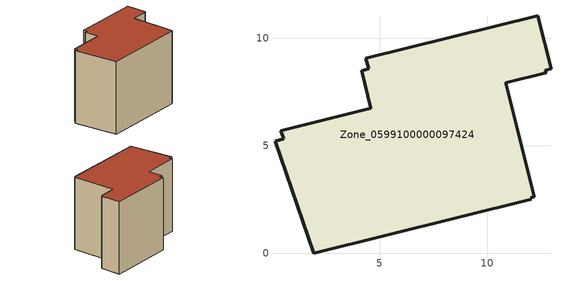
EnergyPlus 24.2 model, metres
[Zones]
Zone_0599100000097424
 floor ground (C_G): 12.19,2.63 12.02,2.59 12.04,2.53 1.94,0 0.13,5.21 0.55,5.32 0.41,5.69 4.58,6.74 4.15,8.48 4.5,8.57 4.36,9.06 12.34,11.05 12.96,8.58 12.7,8.51 12.73,8.4 10.86,7.93 z0
 wall outside (C_F): 12.96,8.58 12.34,11.05 4.36,9.06 4.5,8.57 4.15,8.48 4.58,6.74 0.41,5.69 0.55,5.32 0.13,5.21 1.94,0 12.04,2.53 12.02,2.59 12.19,2.63 10.86,7.93 12.73,8.4 12.7,8.51 12.96,8.58 z0:9.09
 roof outside (C_R): 12.02,2.59 12.19,2.63 10.86,7.93 12.73,8.4 12.7,8.51 12.96,8.58 12.34,11.05 4.36,9.06 4.5,8.57 4.15,8.48 4.58,6.74 0.41,5.69 0.55,5.32 0.13,5.21 1.94,0 12.04,2.53 z9.09
[BUILDING]
Pand.0599100000097424: North Axis=0; Terrain=City; Loads Convergence Tolerance Value=0.04; Temperature Convergence Tolerance Value=0.4; Solar Distribution=FullExterior; Maximum Number of Warmup Days=25; Minimum Number of Warmup Days=1
[Site:Location]
Rotterdam.The.Hague.AP_ZH_NLD Design_Conditions: Latitude=51.96; Longitude=4.45; Time Zone=1; Elevation=-4.5
[SITE:GROUNDTEMPERATURE:BUILDINGSURFACE]
18, 18, 18, 18, 18, 18, 18, 18, 18, 18, 18, 18
[MATERIAL] Thermal Absorptance=0.9; Solar Absorptance=0.7; Visible Absorptance=0.7
Name | Roughness | Thickness | Conductivity | Density | Specific Heat
G.TC.1992-2005 | MediumSmooth | 0.15 | 0.06 | 540 | 1210
F.TC.1992-2005 | Rough | 0.3 | 0.12 | 1920 | 840
R.TC.1992-2005 | MediumRough | 0.2 | 0.08 | 1500 | 1000
[CONSTRUCTION]
C_G: G.TC.1992-2005
C_F: F.TC.1992-2005
C_R: R.TC.1992-2005
[ZONE]
Zone_0599100000097424: Type=1; Multiplier=1; Ceiling Height=Autocalculate; Volume=Autocalculate; Floor Area=autocalculate; Part of Total Floor Area=Yes
[ZONEINFILTRATION:DESIGNFLOWRATE]
Infil_Zone_0599100000097424: Zone or ZoneList or Space or SpaceList=Zone_0599100000097424; Schedule=AlwaysOn; Design Flow Rate Calculation Method=Flow/Area; Flow Rate per Floor Area=0.0015; Constant Term Coefficient=1; Temperature Term Coefficient=0; Velocity Term Coefficient=0; Velocity Squared Term Coefficient=0
[HVACTEMPLATE:ZONE:IDEALLOADSAIRSYSTEM]
Zone_0599100000097424: Maximum Heating Supply Air Temperature=50; Minimum Cooling Supply Air Temperature=13; Maximum Heating Supply Air Humidity Ratio=0.0156; Minimum Cooling Supply Air Humidity Ratio=0.0077; Heating Limit=NoLimit; Cooling Limit=NoLimit; Dehumidification Control Type=ConstantSensibleHeatRatio; Cooling Sensible Heat Ratio=0.7; Dehumidification Setpoint=60; Humidification Control Type=None; Humidification Setpoint=30; Outdoor Air Method=None; Outdoor Air Flow Rate per Person=0.00944; Outdoor Air Flow Rate per Zone Floor Area=0; Outdoor Air Flow Rate per Zone=0; Demand Controlled Ventilation Type=None; Outdoor Air Economizer Type=NoEconomizer; Heat Recovery Type=None; Sensible Heat Recovery Effectiveness=0.7; Latent Heat Recovery Effectiveness=0.65
[ZONECONTROL:THERMOSTAT]
ThermostatControl_Zone_0599100000097424: Zone or ZoneList=Zone_0599100000097424; Control Type Schedule=DualSetpointControlType; Control 1=Thermostat_Zone_0599100000097424; Temperature Difference Between Cutout And Setpoint=0
[THERMOSTATSETPOINT:DUALSETPOINT]
Thermostat_Zone_0599100000097424: Heating Setpoint Temperature Schedule=HeatingSetpoint_Zone_0599100000097424; Cooling Setpoint Temperature Schedule=CoolingSetpoint_Zone_0599100000097424
[SCHEDULE:COMPACT]
HeatingSetpoint_Zone_0599100000097424: Through: 12/31, For: AllDays, Until: 24:00, 21
CoolingSetpoint_Zone_0599100000097424: Through: 12/31, For: AllDays, Until: 24:00, 24
DualSetpointControlType: Through: 12/31, For: AllDays, Until: 24:00, 4
AlwaysOn: Through: 12/31, For: AllDays, Until: 24:00, 1
